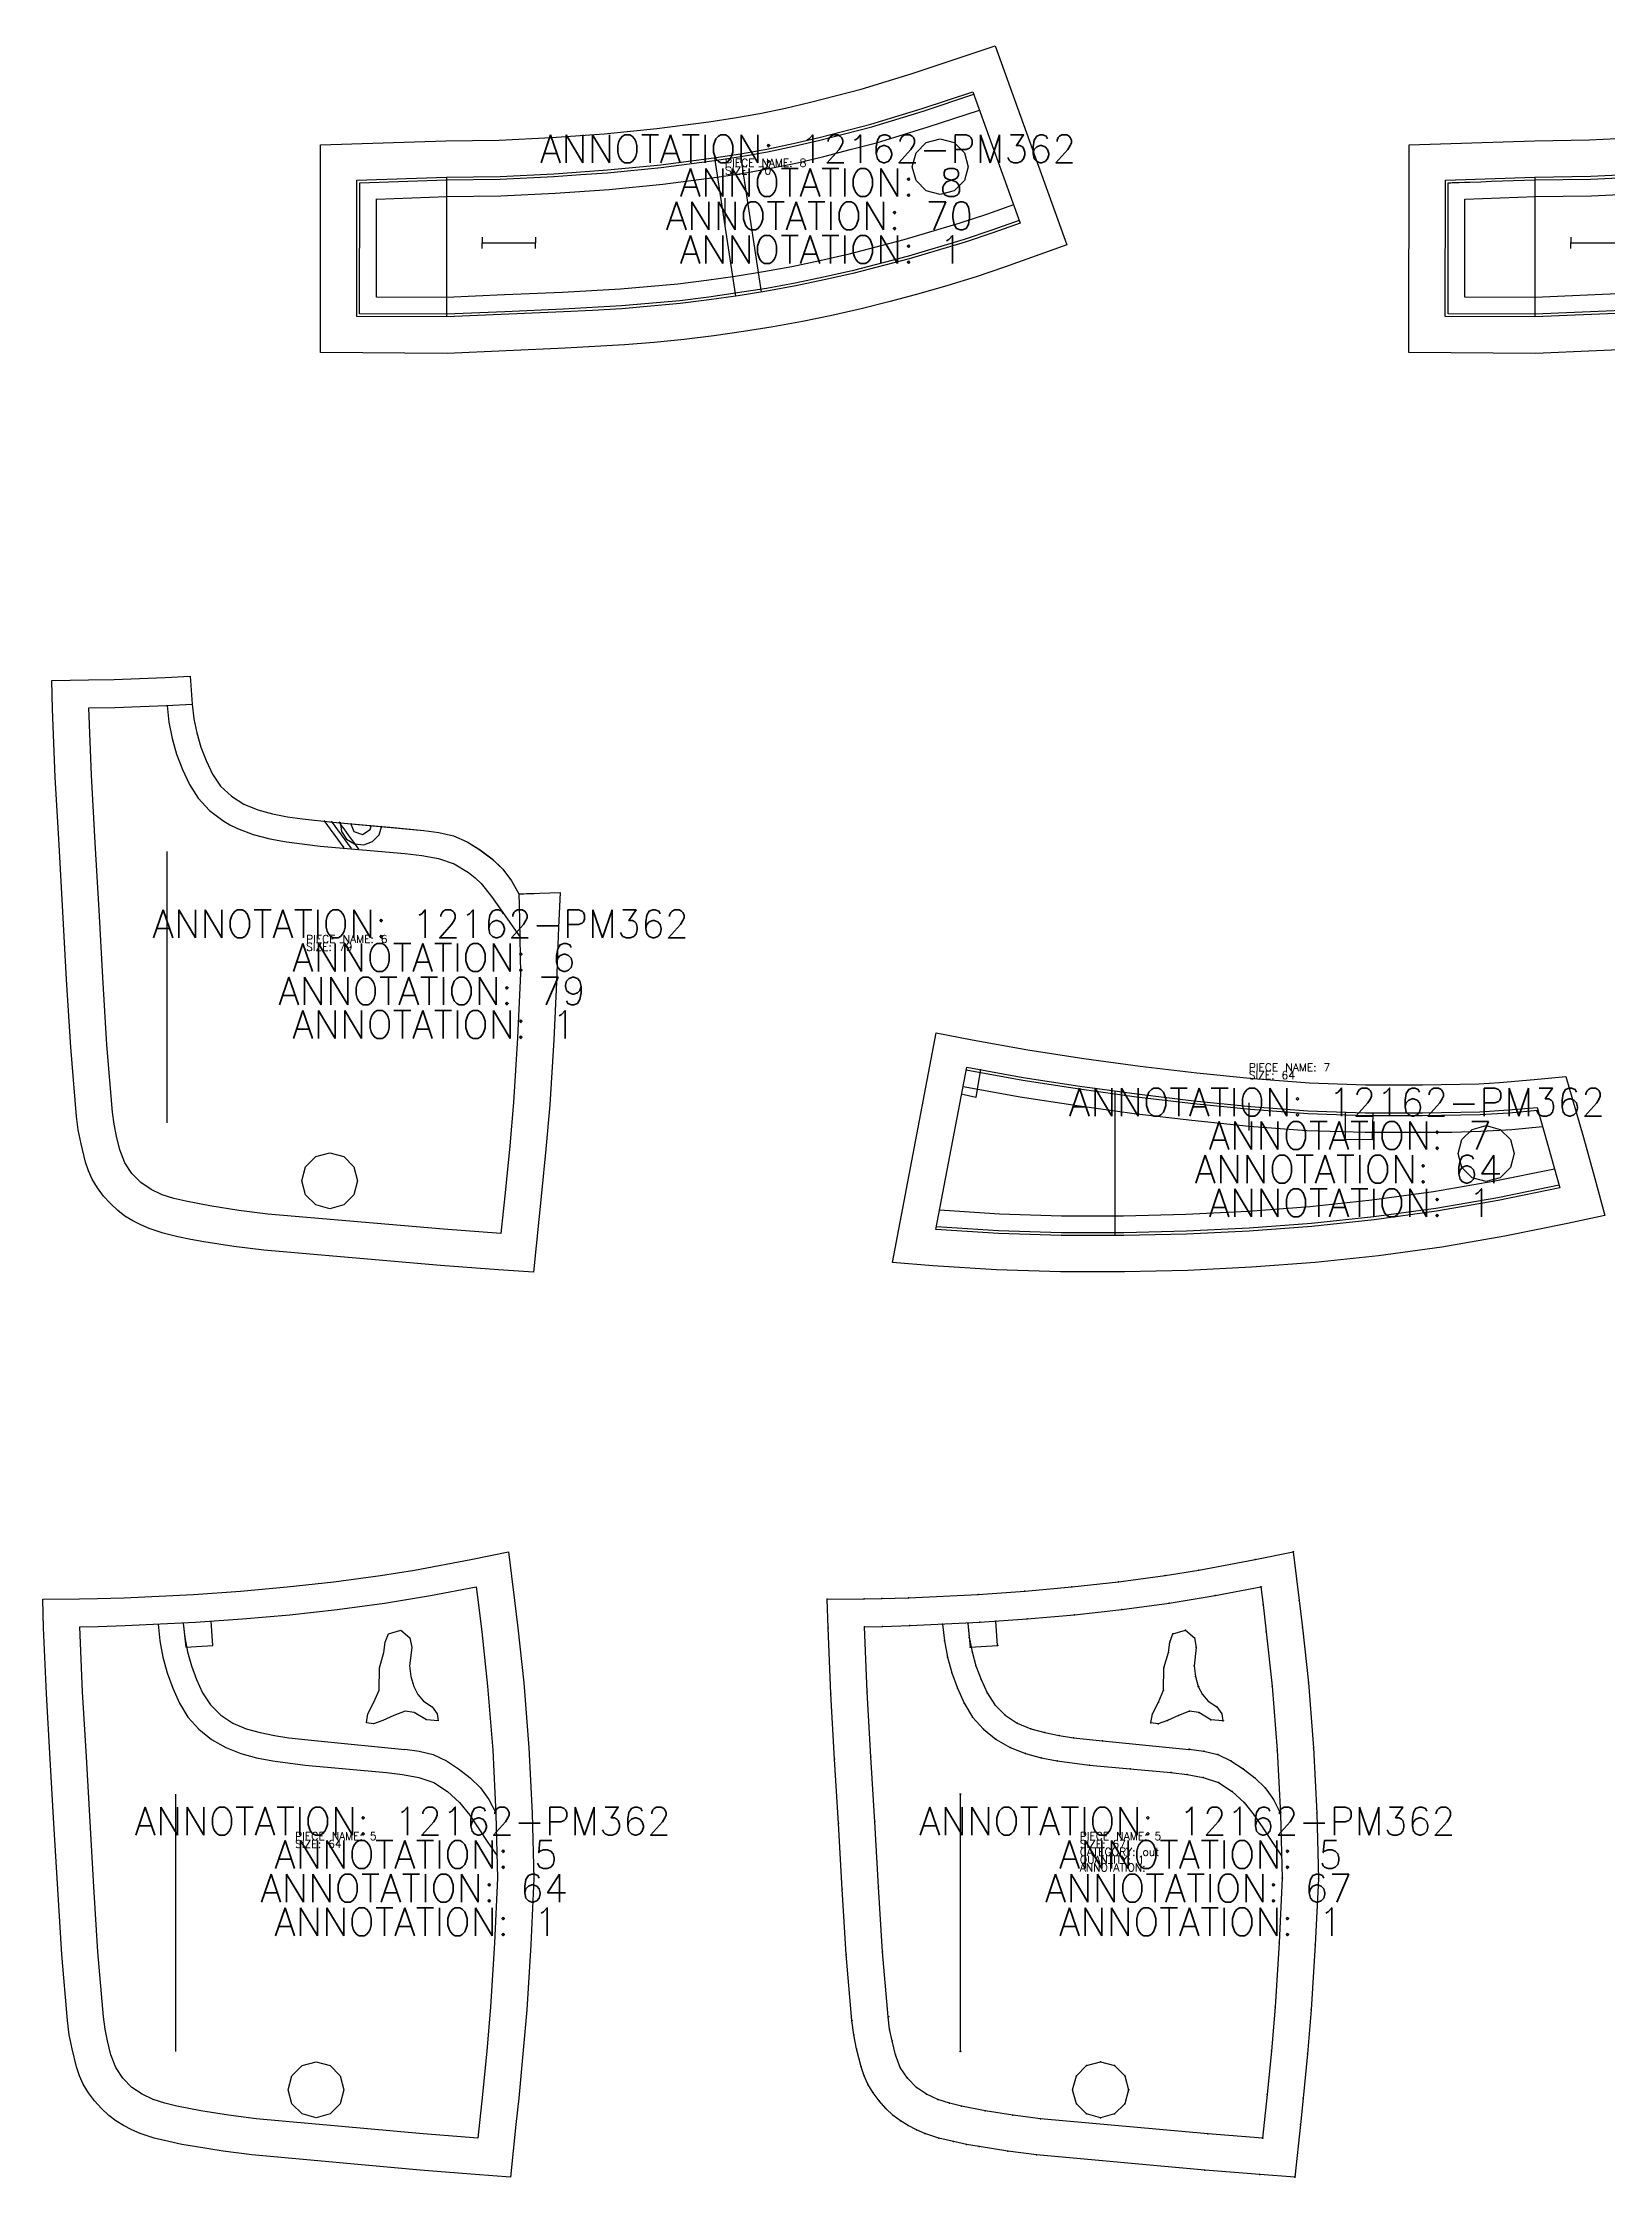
# Model space of a CAD drawing. Extents: x 0 to 3491, y 0 to 2996.
# Drawn here: x 2279 to 2840, y 1453 to 2217 of the extents above; entities that cross this region are included whole.
import ezdxf

# ---------------------------------------------------------------- set-up
doc = ezdxf.new("R2010")
doc.units = 0
for name, color, linetype in [('1', 7, 'CONTINUOUS'), ('11', 4, 'CONTINUOUS'), ('14', 7, 'CONTINUOUS'), ('2', 7, 'CONTINUOUS'), ('3', 2, 'CONTINUOUS'), ('5', 5, 'CONTINUOUS'), ('7', 5, 'CONTINUOUS'), ('8', 4, 'CONTINUOUS')]:
    doc.layers.add(name, color=color, linetype=linetype)
doc.styles.get("Standard").update_dxf_attribs({"font": 'txt', "bigfont": ' '})

# ---------------------------------------------------------------- blocks, each defined once
blk = doc.blocks.new('BLK_5_1')
at = {"layer": '1'}
blk.add_lwpolyline([(84.3679, 45.8817), (79.7943, 46.6794), (75.177, 47.6908), (69.9426, 48.9189), (64.8761, 50.5889), (61.8759, 51.8926), (58.974, 53.3938), (56.2173, 55.0932), (53.6367, 57.0369), (50.9857, 59.5238), (48.573, 62.2468), (46.3958, 65.1611), (44.515, 68.267), (43.175, 71.2649), (42.1096, 74.3857), (40.5017, 80.8722), (39.4586, 85.8806), (38.832, 90.9892), (36.8219, 114.5916), (35.3646, 138.037), (34.0325, 161.4724), (32.6464, 184.5284), (31.307, 207.8603), (30.3451, 231.4233), (30, 241.6844), (43.208, 241.8575), (49.5852, 241.975), (59.1201, 242.2456), (83.9862, 243.4345), (100.7373, 244.6312), (117.463, 246.1211), (134.1845, 247.9607), (150.8547, 250.1979), (163.0041, 252.1414), (183.1665, 255.9451), (196.687, 258.6902), (198.8534, 241.2621), (200.0109, 231.5081), (202.1426, 211.7654), (203.9904, 188.5651), (205.1147, 165.1531), (205.7147, 141.7374), (204.6215, 118.0748), (203.1784, 94.8142), (201.8475, 79.023), (200.3088, 63.2476), (199.3365, 53.7623), (197.34, 34.941), (184.768, 35.8927), (165.0726, 37.4654), (104.8822, 42.9015), (94.6081, 44.2532), (84.3679, 45.8817)], close=True, dxfattribs=at)
at = {"layer": '14'}
blk.add_lwpolyline([(86.5463, 58.6987), (77.9885, 60.3833), (73.7194, 61.381), (69.5745, 62.7124), (65.5535, 64.6024), (61.9113, 67.0691), (58.6715, 70.3259), (56.1264, 74.1321), (54.374, 78.771), (53.1967, 83.6718), (52.3269, 87.95), (51.766, 92.301), (49.7885, 115.5212), (48.3432, 138.7793), (47.0211, 162.0459), (45.6228, 185.3088), (44.2874, 208.5742), (43.3386, 231.8584), (49.8147, 231.9777), (59.5269, 232.2538), (84.6197, 233.4546), (101.5515, 234.6643), (118.4579, 236.1706), (135.4171, 238.037), (152.3242, 240.3064), (168.7738, 242.9974), (185.1556, 246.145), (185.9478, 239.6985), (187.0956, 230.0256), (189.1995, 210.5542), (191.0189, 187.7026), (192.1191, 164.8047), (192.7102, 141.8865), (191.6424, 118.8091), (190.2127, 95.758), (188.8958, 80.1408), (187.3736, 64.5393), (185.7495, 48.8556), (166.174, 50.4187), (106.3464, 55.8191), (96.4303, 57.1226), (86.5463, 58.6987)], close=True, dxfattribs=at)
at = {"layer": '5'}
blk.add_line((77.5476, 171.9999), (77.5476, 79.9526), dxfattribs=at)
at = {"layer": '7'}
blk.add_line((77.5476, 171.9999), (77.5476, 79.9526), dxfattribs=at)
at = {"layer": '8'}
for p, q in [((80.2841, 233.1848), (81.1712, 224.5019)), ((90.8825, 225.1074), (90.3146, 233.8048)), ((81.1712, 224.5064), (90.8825, 225.1029))]:
    blk.add_line(p, q, dxfattribs=at)
for points in [[(71.286, 232.7321), (71.9137, 226.7947), (73.0181, 220.9683), (74.5721, 215.339), (76.593, 209.8607), (78.9758, 204.496), (81.9799, 199.523), (85.8715, 195.1808), (90.4193, 191.5189), (95.487, 188.6788), (100.9228, 186.523), (106.5454, 184.9832), (112.2979, 183.8866), (123.8848, 182.3921), (138.4341, 181.0611), (152.9834, 179.7301)], [(80.2774, 233.1842), (80.8303, 227.9913), (81.8084, 222.8986), (83.2055, 217.8755), (85.0347, 212.9966), (87.2015, 208.2192), (89.9884, 203.8696), (93.6871, 200.2494), (98.0114, 197.3673), (102.7844, 195.3783), (107.8314, 193.9865), (112.9248, 192.919), (118.081, 192.1335), (128.4368, 190.9915), (159.5513, 188.0023)], [(145.805, 197.4917), (146.3885, 200.6485), (148.5076, 204.8895), (150.3643, 209.1721), (150.469, 217.149), (152.0541, 222.6993), (152.5823, 226.2945), (153.7005, 229.3091), (158.1756, 230.6491), (161.4038, 227.8936), (162.0285, 224.4305), (161.2634, 217.8624), (161.7068, 214.0804), (162.7572, 210.4492)], [(162.7572, 210.4532), (164.2526, 207.6582), (166.2567, 205.1898), (169.3609, 203.1659), (171.1694, 200.6496), (171.557, 198.1651)], [(171.557, 198.1696), (167.2784, 198.4983), (162.9547, 201.1719), (159.6722, 201.6248), (155.6857, 200.1648), (151.737, 198.3283), (148.3886, 197.1653), (145.805, 197.4962)], [(159.5513, 188.0063), (164.7436, 187.3216), (169.7729, 186.1251), (174.4558, 183.9021), (178.8311, 181.0436), (182.9602, 177.8469), (186.6326, 174.1741), (189.6633, 170.0051), (192.0996, 165.3338)], [(152.9834, 179.7341), (158.7762, 179.0352), (164.5306, 177.9599), (169.9783, 176.1189), (174.8675, 172.9695), (179.1888, 168.9861), (182.785, 164.4277), (186.0375, 159.5478), (189.3001, 154.7023), (192.5628, 149.8567)]]:
    blk.add_lwpolyline(points, dxfattribs=at)
blk.add_lwpolyline([(137.803, 66.2261), (136.4633, 61.2261), (132.803, 57.5658), (127.803, 56.2261), (122.803, 57.5658), (119.1427, 61.2261), (117.803, 66.2261), (119.1427, 71.2261), (122.803, 74.8863), (127.803, 76.2261), (132.803, 74.8863), (136.4633, 71.2261), (137.803, 66.2261)], close=True, dxfattribs=at)
at = {"layer": '1'}
for s, height, p in [('ANNOTATION: 12162-PM362', 10, (62.8573, 157.3451)), ('ANNOTATION: 5', 10, (112.8573, 145.3451)), ('SIZE: 64', 2.8, (120.3573, 152.7451)), ('PIECE NAME: 5', 2.8, (120.3573, 155.5451)), ('ANNOTATION: 64', 10, (107.8573, 133.3451)), ('ANNOTATION: 1', 10, (112.8573, 121.3451))]:
    blk.add_text(s, height=height, dxfattribs=at).set_placement(p)
blk = doc.blocks.new('BLK_5_2')
at = {"layer": '1'}
blk.add_lwpolyline([(84.3679, 45.8817), (79.7943, 46.6794), (75.177, 47.6908), (69.9426, 48.9189), (64.8761, 50.5889), (61.8759, 51.8926), (58.974, 53.3938), (56.2173, 55.0932), (53.6367, 57.0369), (50.9857, 59.5238), (48.573, 62.2468), (46.3958, 65.1611), (44.515, 68.267), (43.175, 71.2649), (42.1096, 74.3857), (40.5017, 80.8722), (39.4586, 85.8806), (38.832, 90.9892), (36.8219, 114.5916), (35.3646, 138.037), (34.0325, 161.4724), (32.6464, 184.5284), (31.307, 207.8603), (30.3451, 231.4233), (30, 241.6844), (43.208, 241.8575), (49.5852, 241.975), (59.1201, 242.2456), (83.9862, 243.4345), (100.7373, 244.6312), (117.463, 246.1211), (134.1845, 247.9607), (150.8547, 250.1979), (163.0041, 252.1414), (183.1665, 255.9451), (196.687, 258.6902), (198.8534, 241.2621), (200.0109, 231.5081), (202.1426, 211.7654), (203.9904, 188.5651), (205.1147, 165.1531), (205.7147, 141.7374), (204.6215, 118.0748), (203.1784, 94.8142), (201.8475, 79.023), (200.3088, 63.2476), (199.3365, 53.7623), (197.34, 34.941), (184.768, 35.8927), (165.0726, 37.4654), (104.8822, 42.9015), (94.6081, 44.2532), (84.3679, 45.8817)], close=True, dxfattribs=at)
at = {"layer": '14'}
blk.add_lwpolyline([(86.5463, 58.6987), (77.9885, 60.3833), (73.7194, 61.381), (69.5745, 62.7124), (65.5535, 64.6024), (61.9113, 67.0691), (58.6715, 70.3259), (56.1264, 74.1321), (54.374, 78.771), (53.1967, 83.6718), (52.3269, 87.95), (51.766, 92.301), (49.7885, 115.5212), (48.3432, 138.7793), (47.0211, 162.0459), (45.6228, 185.3088), (44.2874, 208.5742), (43.3386, 231.8584), (49.8147, 231.9777), (59.5269, 232.2538), (84.6197, 233.4546), (101.5515, 234.6643), (118.4579, 236.1706), (135.4171, 238.037), (152.3242, 240.3064), (168.7738, 242.9974), (185.1556, 246.145), (185.9478, 239.6985), (187.0956, 230.0256), (189.1995, 210.5542), (191.0189, 187.7026), (192.1191, 164.8047), (192.7102, 141.8865), (191.6424, 118.8091), (190.2127, 95.758), (188.8958, 80.1408), (187.3736, 64.5393), (185.7495, 48.8556), (166.174, 50.4187), (106.3464, 55.8191), (96.4303, 57.1226), (86.5463, 58.6987)], close=True, dxfattribs=at)
at = {"layer": '2'}
for p in [(196.687, 258.6902), (185.1556, 246.145), (30, 241.6844), (43.3386, 231.8584), (71.286, 232.7321), (80.2774, 233.1842), (80.2841, 233.1848), (90.3146, 233.8048), (81.1712, 224.5064), (81.1712, 224.5019), (90.8825, 225.1074), (90.8825, 225.1029), (162.7572, 210.4532), (162.7572, 210.4492), (145.805, 197.4962), (145.805, 197.4917), (171.557, 198.1696), (171.557, 198.1651), (159.5513, 188.0063), (159.5513, 188.0023), (152.9834, 179.7341), (152.9834, 179.7301), (77.5476, 171.9999), (192.0996, 165.3338), (192.5628, 149.8567), (192.7102, 141.8865), (205.7147, 141.7374), (51.766, 92.301), (38.832, 90.9892), (77.5476, 79.9526), (137.803, 66.2261), (137.803, 66.2261), (86.5463, 58.6987), (86.5463, 58.6987), (106.3464, 55.8191), (84.3679, 45.8817), (84.3679, 45.8817), (185.7495, 48.8556), (104.8822, 42.9015), (197.34, 34.941)]:
    blk.add_point(p, dxfattribs=at)
at = {"layer": '3'}
for p in [(163.0041, 252.1414), (183.1665, 255.9451), (100.7373, 244.6312), (117.463, 246.1211), (134.1845, 247.9607), (150.8547, 250.1979), (43.208, 241.8575), (49.5852, 241.975), (59.1201, 242.2456), (83.9862, 243.4345), (135.4171, 238.037), (152.3242, 240.3064), (168.7738, 242.9974), (185.9478, 239.6985), (198.8534, 241.2621), (30.3451, 231.4233), (49.8147, 231.9777), (59.5269, 232.2538), (84.6197, 233.4546), (101.5515, 234.6643), (118.4579, 236.1706), (153.7005, 229.3091), (158.1756, 230.6491), (187.0956, 230.0256), (200.0109, 231.5081), (71.9137, 226.7947), (80.8303, 227.9913), (81.8084, 222.8986), (152.0541, 222.6993), (152.5823, 226.2945), (161.4038, 227.8936), (162.0285, 224.4305), (73.0181, 220.9683), (74.5721, 215.339), (83.2055, 217.8755), (150.469, 217.149), (161.2634, 217.8624), (161.7068, 214.0804), (31.307, 207.8603), (44.2874, 208.5742), (76.593, 209.8607), (85.0347, 212.9966), (87.2015, 208.2192), (150.3643, 209.1721), (164.2526, 207.6582), (189.1995, 210.5542), (202.1426, 211.7654), (78.9758, 204.496), (81.9799, 199.523), (89.9884, 203.8696), (93.6871, 200.2494), (146.3885, 200.6485), (148.5076, 204.8895), (155.6857, 200.1648), (159.6722, 201.6248), (162.9547, 201.1719), (166.2567, 205.1898), (169.3609, 203.1659), (171.1694, 200.6496), (85.8715, 195.1808), (90.4193, 191.5189), (98.0114, 197.3673), (102.7844, 195.3783), (107.8314, 193.9865), (112.9248, 192.919), (118.081, 192.1335), (128.4368, 190.9915), (148.3886, 197.1653), (151.737, 198.3283), (167.2784, 198.4983), (32.6464, 184.5284), (45.6228, 185.3088), (95.487, 188.6788), (100.9228, 186.523), (106.5454, 184.9832), (112.2979, 183.8866), (164.7436, 187.3216), (169.7729, 186.1251), (174.4558, 183.9021), (191.0189, 187.7026), (203.9904, 188.5651), (123.8848, 182.3921), (138.4341, 181.0611), (158.7762, 179.0352), (164.5306, 177.9599), (169.9783, 176.1189), (178.8311, 181.0436), (182.9602, 177.8469), (174.8675, 172.9695), (179.1888, 168.9861), (186.6326, 174.1741), (189.6633, 170.0051), (34.0325, 161.4724), (47.0211, 162.0459), (182.785, 164.4277), (192.1191, 164.8047), (205.1147, 165.1531), (186.0375, 159.5478), (189.3001, 154.7023), (35.3646, 138.037), (48.3432, 138.7793), (36.8219, 114.5916), (49.7885, 115.5212), (191.6424, 118.8091), (204.6215, 118.0748), (190.2127, 95.758), (203.1784, 94.8142), (39.4586, 85.8806), (52.3269, 87.95), (40.5017, 80.8722), (53.1967, 83.6718), (54.374, 78.771), (188.8958, 80.1408), (201.8475, 79.023), (42.1096, 74.3857), (43.175, 71.2649), (56.1264, 74.1321), (58.6715, 70.3259), (119.1427, 71.2261), (122.803, 74.8863), (127.803, 76.2261), (132.803, 74.8863), (136.4633, 71.2261), (44.515, 68.267), (46.3958, 65.1611), (48.573, 62.2468), (61.9113, 67.0691), (65.5535, 64.6024), (69.5745, 62.7124), (73.7194, 61.381), (117.803, 66.2261), (119.1427, 61.2261), (136.4633, 61.2261), (187.3736, 64.5393), (200.3088, 63.2476), (50.9857, 59.5238), (53.6367, 57.0369), (56.2173, 55.0932), (77.9885, 60.3833), (96.4303, 57.1226), (122.803, 57.5658), (127.803, 56.2261), (132.803, 57.5658), (199.3365, 53.7623), (58.974, 53.3938), (61.8759, 51.8926), (64.8761, 50.5889), (69.9426, 48.9189), (75.177, 47.6908), (79.7943, 46.6794), (166.174, 50.4187), (94.6081, 44.2532), (165.0726, 37.4654), (184.768, 35.8927)]:
    blk.add_point(p, dxfattribs=at)
at = {"layer": '5'}
blk.add_line((77.5476, 171.9999), (77.5476, 79.9526), dxfattribs=at)
at = {"layer": '7'}
blk.add_line((77.5476, 171.9999), (77.5476, 79.9526), dxfattribs=at)
at = {"layer": '8'}
for p, q in [((80.2841, 233.1848), (81.1712, 224.5019)), ((90.8825, 225.1074), (90.3146, 233.8048)), ((81.1712, 224.5064), (90.8825, 225.1029))]:
    blk.add_line(p, q, dxfattribs=at)
for points in [[(71.286, 232.7321), (71.9137, 226.7947), (73.0181, 220.9683), (74.5721, 215.339), (76.593, 209.8607), (78.9758, 204.496), (81.9799, 199.523), (85.8715, 195.1808), (90.4193, 191.5189), (95.487, 188.6788), (100.9228, 186.523), (106.5454, 184.9832), (112.2979, 183.8866), (123.8848, 182.3921), (138.4341, 181.0611), (152.9834, 179.7301)], [(80.2774, 233.1842), (80.8303, 227.9913), (81.8084, 222.8986), (83.2055, 217.8755), (85.0347, 212.9966), (87.2015, 208.2192), (89.9884, 203.8696), (93.6871, 200.2494), (98.0114, 197.3673), (102.7844, 195.3783), (107.8314, 193.9865), (112.9248, 192.919), (118.081, 192.1335), (128.4368, 190.9915), (159.5513, 188.0023)], [(145.805, 197.4917), (146.3885, 200.6485), (148.5076, 204.8895), (150.3643, 209.1721), (150.469, 217.149), (152.0541, 222.6993), (152.5823, 226.2945), (153.7005, 229.3091), (158.1756, 230.6491), (161.4038, 227.8936), (162.0285, 224.4305), (161.2634, 217.8624), (161.7068, 214.0804), (162.7572, 210.4492)], [(162.7572, 210.4532), (164.2526, 207.6582), (166.2567, 205.1898), (169.3609, 203.1659), (171.1694, 200.6496), (171.557, 198.1651)], [(171.557, 198.1696), (167.2784, 198.4983), (162.9547, 201.1719), (159.6722, 201.6248), (155.6857, 200.1648), (151.737, 198.3283), (148.3886, 197.1653), (145.805, 197.4962)], [(159.5513, 188.0063), (164.7436, 187.3216), (169.7729, 186.1251), (174.4558, 183.9021), (178.8311, 181.0436), (182.9602, 177.8469), (186.6326, 174.1741), (189.6633, 170.0051), (192.0996, 165.3338)], [(152.9834, 179.7341), (158.7762, 179.0352), (164.5306, 177.9599), (169.9783, 176.1189), (174.8675, 172.9695), (179.1888, 168.9861), (182.785, 164.4277), (186.0375, 159.5478), (189.3001, 154.7023), (192.5628, 149.8567)]]:
    blk.add_lwpolyline(points, dxfattribs=at)
blk.add_lwpolyline([(137.803, 66.2261), (136.4633, 61.2261), (132.803, 57.5658), (127.803, 56.2261), (122.803, 57.5658), (119.1427, 61.2261), (117.803, 66.2261), (119.1427, 71.2261), (122.803, 74.8863), (127.803, 76.2261), (132.803, 74.8863), (136.4633, 71.2261), (137.803, 66.2261)], close=True, dxfattribs=at)
at = {"layer": '1'}
for s, height, p in [('ANNOTATION: 12162-PM362', 10, (62.8573, 157.3451)), ('ANNOTATION: 5', 10, (112.8573, 145.3451)), ('SIZE: 67', 2.8, (120.3573, 152.7451)), ('CATEGORY: out', 2.8, (120.3573, 149.9451)), ('PIECE NAME: 5', 2.8, (120.3573, 155.5451)), ('ANNOTATION: ', 2.8, (120.3573, 144.3451)), ('QUANTITY: 1', 2.8, (120.3573, 147.1451)), ('ANNOTATION: 67', 10, (107.8573, 133.3451)), ('ANNOTATION: 1', 10, (112.8573, 121.3451))]:
    blk.add_text(s, height=height, dxfattribs=at).set_placement(p)
at = {"layer": '2'}
for s, p in [('# 4', (196.687, 258.6902)), ('# 12', (185.1556, 246.145)), ('# 3', (30, 241.6844)), ('# 11', (43.3386, 231.8584)), ('# 23', (71.286, 232.7321)), ('# 19', (80.2774, 233.1842)), ('# 27', (80.2841, 233.1848)), ('# 32', (90.3146, 233.8048)), ('# 29', (81.1712, 224.5064)), ('# 28', (81.1712, 224.5019)), ('# 31', (90.8825, 225.1074)), ('# 30', (90.8825, 225.1029)), ('# 37', (162.7572, 210.4532)), ('# 36', (162.7572, 210.4492)), ('# 40', (145.805, 197.4962)), ('# 35', (145.805, 197.4917)), ('# 39', (171.557, 198.1696)), ('# 38', (171.557, 198.1651)), ('# 21', (159.5513, 188.0063)), ('# 20', (159.5513, 188.0023)), ('# 25', (152.9834, 179.7341)), ('# 24', (152.9834, 179.7301)), ('# 17', (77.5476, 171.9999)), ('# 22', (192.0996, 165.3338)), ('# 26', (192.5628, 149.8567)), ('# 13', (192.7102, 141.8865)), ('# 5', (205.7147, 141.7374)), ('# 10', (51.766, 92.301)), ('# 2', (38.832, 90.9892)), ('# 18', (77.5476, 79.9526)), ('# 33', (137.803, 66.2261)), ('# 9', (86.5463, 58.6987)), ('# 15', (106.3464, 55.8191)), ('# 1', (84.3679, 45.8817)), ('# 14', (185.7495, 48.8556)), ('# 7', (104.8822, 42.9015)), ('# 6', (197.34, 34.941))]:
    blk.add_text(s, height=0.1, dxfattribs=at).set_placement(p)
at = {"layer": '8'}
for p in [(71.286, 232.7321), (80.2774, 233.1842), (80.2841, 233.1848), (81.1712, 224.5064), (90.8825, 225.1074), (162.7572, 210.4532), (145.805, 197.4917), (171.557, 198.1696), (159.5513, 188.0063), (152.9834, 179.7341), (137.803, 66.2261)]:
    blk.add_text('NM', height=0.1, dxfattribs=at).set_placement(p)
blk = doc.blocks.new('BLK_6_6')
at = {"layer": '1'}
blk.add_lwpolyline([(84.4241, 40.8725), (79.79, 41.6799), (75.17, 42.6919), (69.938, 43.9197), (64.8733, 45.5892), (61.8731, 46.8928), (58.9715, 48.3939), (56.2152, 50.0932), (53.6346, 52.0366), (50.9839, 54.5222), (48.5718, 57.2439), (46.3955, 60.1569), (44.5154, 63.2618), (43.1726, 66.2678), (42.1051, 69.3968), (40.4934, 75.9001), (39.4537, 80.8929), (38.8586, 85.6802), (36.7962, 110.4624), (35.3387, 134.7304), (34.0188, 158.8482), (32.6239, 182.8874), (31.2826, 207.1369), (30.3421, 231.4515), (30.0216, 241.6547), (43.183, 241.8572), (52.326, 242.0427), (61.4453, 242.3297), (70.5942, 242.7113), (79.4873, 243.1709), (80.2752, 233.1842), (80.8557, 227.9784), (81.8789, 222.8817), (83.341, 217.8563), (85.2496, 212.9866), (87.5198, 208.2021), (90.4208, 203.8694), (94.3005, 200.2367), (98.804, 197.3665), (103.7958, 195.3742), (109.0555, 193.9878), (114.3823, 192.919), (119.7702, 192.1334), (130.5902, 190.9913), (152.2735, 189.0406), (163.099, 188.0017), (168.5144, 187.3233), (173.7723, 186.1252), (178.6606, 183.9029), (183.2483, 181.0348), (187.5451, 177.8528), (191.3849, 174.1755), (194.541, 170.0186), (197.0971, 165.3344), (211.8869, 165.7906), (211.3829, 153.3195), (210.8789, 140.8484), (210.6976, 136.3617), (209.62, 113.0831), (208.1775, 89.8309), (206.8457, 74.0313), (205.307, 58.2476), (202.3425, 30), (189.8269, 30.8882), (169.1446, 32.4417), (105.9439, 37.8491), (95.1684, 39.2151), (84.4241, 40.8725)], close=True, dxfattribs=at)
at = {"layer": '11'}
blk.add_lwpolyline([(197.0956, 165.3417), (198.0201, 165.3659), (198.9445, 165.3941), (199.869, 165.4222), (200.7934, 165.4504), (202.6423, 165.5068), (204.4913, 165.5631), (208.1891, 165.6758), (211.8869, 165.7845)], dxfattribs=at)
at = {"layer": '14'}
blk.add_lwpolyline([(86.5442, 53.6987), (77.9864, 55.3833), (73.7173, 56.381), (69.5724, 57.7124), (65.5517, 59.6024), (61.9092, 62.0691), (58.6694, 65.3259), (56.1242, 69.132), (54.3719, 73.771), (53.1946, 78.6718), (52.3248, 82.95), (51.7639, 87.301), (49.7656, 111.3544), (48.3191, 135.4458), (47.0001, 159.5458), (45.6018, 183.6421), (44.2688, 207.7409), (43.3368, 231.8584), (52.5763, 232.0458), (61.8127, 232.3364), (71.0458, 232.7214), (80.2746, 233.1982), (80.8536, 227.9869), (81.875, 222.8986), (83.3368, 217.8697), (85.2453, 212.9966), (87.5174, 208.207), (90.4205, 203.8741), (94.2993, 200.241), (98.8025, 197.3713), (103.7982, 195.3739), (109.0613, 193.9865), (114.3847, 192.9184), (119.7693, 192.1375), (130.588, 190.9915), (163.0938, 188.0023), (168.5119, 187.3234), (173.7726, 186.1296), (178.6541, 183.9071), (183.2354, 181.0436), (187.539, 177.8567), (191.3861, 174.1701), (194.5416, 170.0143), (197.0971, 165.3299), (197.2107, 161.46), (197.3639, 155.6485), (197.7081, 136.8865), (196.6403, 113.8091), (195.2105, 90.758), (193.8934, 75.1408), (192.3712, 59.5393), (190.747, 43.8555), (170.1874, 45.3997), (107.3468, 50.7734), (96.9293, 52.0929), (86.5442, 53.6987)], close=True, dxfattribs=at)
at = {"layer": '5'}
blk.add_line((71.1413, 180.453), (71.1413, 83.4057), dxfattribs=at)
at = {"layer": '7'}
blk.add_line((71.1413, 180.453), (71.1413, 83.4057), dxfattribs=at)
at = {"layer": '8'}
for p, q in [((127.3474, 191.608), (134.4934, 181.8293)), ((130.0329, 191.3226), (137.1502, 181.5833))]:
    blk.add_line(p, q, dxfattribs=at)
for points in [[(71.2835, 232.7321), (71.9381, 226.7903), (73.0871, 220.9683), (74.707, 215.3333), (76.8097, 209.8607), (79.2978, 204.4849), (82.4188, 199.523), (86.4837, 195.1682), (91.206, 191.5189), (93.7958, 189.9993), (96.4935, 188.6728), (102.1429, 186.523), (108.0017, 184.9819), (113.9868, 183.8866), (126.0513, 182.3921), (156.3476, 179.7303)], [(132.7008, 191.0617), (133.5886, 189.8469), (134.0324, 189.2395), (134.4763, 188.632), (135.3641, 187.4172), (136.2518, 186.2024), (138.0273, 183.7728), (139.8028, 181.3431)], [(133.2208, 190.9885), (133.6621, 187.68), (135.4953, 184.8906), (138.3572, 183.1727), (141.6809, 182.8667), (144.8083, 184.0332), (147.1197, 186.441), (148.1579, 189.6133)], [(136.9552, 190.6447), (138.0923, 187.5957), (141.1853, 186.5837), (143.9044, 188.3709), (144.4235, 189.9571)], [(156.3476, 179.7343), (162.381, 179.0352), (168.3621, 177.9636), (174.0451, 176.1189), (179.1214, 172.9792), (181.4596, 171.0755), (183.6355, 168.9861), (187.3736, 164.4348), (190.7666, 159.5478), (197.5607, 149.8567)]]:
    blk.add_lwpolyline(points, dxfattribs=at)
blk.add_lwpolyline([(139.469, 62.7117), (138.1292, 57.7117), (134.469, 54.0514), (129.469, 52.7117), (124.469, 54.0514), (120.8087, 57.7117), (119.469, 62.7117), (120.8087, 67.7117), (124.469, 71.372), (129.469, 72.7117), (134.469, 71.372), (138.1292, 67.7117), (139.469, 62.7117)], close=True, dxfattribs=at)
at = {"layer": '1'}
for s, height, p in [('ANNOTATION: 12162-PM362', 10, (66.0452, 149.5855)), ('ANNOTATION: 6', 10, (116.0452, 137.5854)), ('SIZE: 79', 2.8, (121.0452, 144.9854)), ('PIECE NAME: 6', 2.8, (121.0452, 147.7854)), ('ANNOTATION: 79', 10, (111.0452, 125.5854)), ('ANNOTATION: 1', 10, (116.0452, 113.5854))]:
    blk.add_text(s, height=height, dxfattribs=at).set_placement(p)
blk = doc.blocks.new('BLK_7_1')
at = {"layer": '1'}
blk.add_lwpolyline([(48.7818, 33.488), (64.411, 115.6345), (77.2196, 113.1291), (97.1582, 109.4941), (117.2226, 106.4394), (137.3813, 103.6717), (157.6227, 101.2562), (177.8217, 99.2271), (197.9456, 97.7068), (218.0213, 97.0562), (238.3435, 97.0612), (258.4903, 97.4029), (265.9534, 97.8216), (278.3737, 98.884), (289.6652, 100.0124), (291.8399, 92.5881), (295.9894, 78.1734), (300.0376, 63.5177), (303.6142, 50.3368), (290.2683, 47.4171), (267.869, 42.8481), (245.3092, 39.0014), (222.6602, 35.8776), (199.935, 33.4502), (177.1546, 31.7416), (154.4361, 30.6548), (131.7078, 30.0832), (108.88, 30.08), (86.0163, 30.8134), (63.2086, 32.3203), (48.7818, 33.488)], close=True, dxfattribs=at)
at = {"layer": '14'}
blk.add_lwpolyline([(64.2581, 45.2779), (75.3006, 103.315), (95.503, 99.632), (115.7984, 96.5414), (136.1341, 93.7497), (156.5137, 91.3178), (176.9312, 89.2669), (197.3895, 87.7222), (217.8913, 87.057), (238.4046, 87.0614), (258.9148, 87.4117), (269.1464, 88.0259), (279.3646, 88.933), (283.4979, 74.5725), (287.4903, 60.1168), (265.4724, 55.6254), (243.3295, 51.8497), (221.0846, 48.7818), (198.761, 46.3972), (176.3776, 44.7184), (153.9588, 43.646), (131.5228, 43.0819), (109.0808, 43.0785), (86.6489, 43.7981), (64.2581, 45.2779)], close=True, dxfattribs=at)
at = {"layer": '5'}
blk.add_line((176.234, 90.6307), (176.234, 80.6307), dxfattribs=at)
at = {"layer": '8'}
for p, q in [((80.2783, 102.6535), (78.5846, 92.5271)), ((78.5846, 92.5316), (73.2923, 93.6251)), ((128.3362, 94.7803), (128.3362, 43.0445)), ((210.727, 87.1873), (210.7447, 77.5591)), ((220.4425, 77.4858), (220.7135, 87.0229)), ((210.7447, 77.5636), (220.4425, 77.4813))]:
    blk.add_line(p, q, dxfattribs=at)
for points in [[(75.1154, 102.3322), (95.3513, 98.6436), (115.6629, 95.5508), (135.99, 92.7604), (156.4197, 90.3225), (176.8482, 88.2708), (197.3383, 86.7239), (217.8913, 86.0569), (238.3911, 86.0612), (258.9636, 86.4126), (269.3128, 87.036), (279.6485, 87.9558)], [(74.0033, 96.4361), (94.4068, 92.719), (114.8474, 89.6078), (135.2674, 86.806), (155.8057, 84.3563), (176.3574, 82.2932), (197.0539, 80.732), (217.843, 80.0574), (238.468, 80.0613), (248.8629, 80.1383), (259.2499, 80.4176), (270.3098, 81.0972), (281.355, 82.0917)], [(285.6427, 66.8809), (264.2157, 62.5134), (242.2895, 58.773), (220.2411, 55.7311), (198.1476, 53.3703), (175.9735, 51.7065), (153.7079, 50.6411), (131.4453, 50.0813), (109.198, 50.0777), (86.9947, 50.7906), (65.5719, 52.1964)], [(287.2278, 61.0834), (265.293, 56.6093), (243.1745, 52.8378), (220.9485, 49.7726), (198.6707, 47.3931), (176.3214, 45.7168), (153.9105, 44.6449), (131.5106, 44.0818), (109.0937, 44.0784), (86.6919, 44.7973), (64.4437, 46.2665)]]:
    blk.add_lwpolyline(points, dxfattribs=at)
blk.add_lwpolyline([(271.1548, 72.4406), (269.8151, 67.4406), (266.1548, 63.7803), (261.1548, 62.4406), (256.1548, 63.7803), (252.4945, 67.4406), (251.1548, 72.4406), (252.4945, 77.4406), (256.1548, 81.1008), (261.1548, 82.4406), (266.1548, 81.1008), (269.8151, 77.4406), (271.1548, 72.4406)], close=True, dxfattribs=at)
at = {"layer": '1'}
for s, height, p in [('SIZE: 64', 2.8, (176.2342, 99.0707)), ('PIECE NAME: 7', 2.8, (176.2342, 101.8707)), ('ANNOTATION: 12162-PM362', 10, (111.8073, 85.8572)), ('ANNOTATION: 7', 10, (161.8073, 73.8572)), ('ANNOTATION: 64', 10, (156.8073, 61.8572)), ('ANNOTATION: 1', 10, (161.8073, 49.8572))]:
    blk.add_text(s, height=height, dxfattribs=at).set_placement(p)
blk = doc.blocks.new('BLK_8_3')
at = {"layer": '1'}
blk.add_lwpolyline([(30, 30.2481), (30.0528, 104.5331), (74.888, 106.0777), (93.8751, 106.3106), (112.6877, 107.2464), (131.5503, 108.5746), (150.3085, 110.3948), (168.9203, 112.7877), (178.0981, 114.2168), (187.2412, 115.8485), (196.3296, 117.7386), (205.375, 119.832), (223.4033, 124.5331), (241.3107, 130.0245), (259.2883, 135.9166), (271.358, 139.9847), (296.9855, 68.8034), (274.7488, 60.7928), (264.6133, 57.4281), (254.3997, 54.2852), (244.1284, 51.3343), (233.8342, 48.537), (223.49, 45.9338), (213.0133, 43.5351), (202.4872, 41.3647), (191.933, 39.4555), (181.3412, 37.7618), (170.7382, 36.2391), (160.108, 34.9268), (149.4342, 33.8657), (138.7408, 33.0077), (117.5516, 31.8084), (75.3338, 30.0001), (30, 30.2481)], close=True, dxfattribs=at)
at = {"layer": '14'}
blk.add_lwpolyline([(43.009, 43.1772), (43.0438, 91.973), (75.0857, 93.0768), (84.6888, 93.197), (94.292, 93.3172), (113.475, 94.2702), (132.6324, 95.6197), (151.7438, 97.4742), (170.7821, 99.9216), (180.2618, 101.3985), (189.7052, 103.0841), (199.0893, 105.035), (208.4289, 107.1958), (226.9656, 112.0306), (245.2624, 117.6398), (263.4408, 123.5977), (280.3662, 76.5852), (270.5401, 73.0926), (260.6476, 69.8084), (240.6433, 63.8584), (220.4394, 58.5709), (210.2527, 56.2381), (200.0183, 54.1282), (189.7284, 52.2674), (179.4018, 50.6163), (169.0466, 49.1287), (158.6642, 47.8465), (148.242, 46.9108), (137.8198, 45.975), (127.3693, 45.3841), (116.9189, 44.7931), (75.0857, 43.0017), (43.009, 43.1772)], close=True, dxfattribs=at)
at = {"layer": '5'}
blk.add_line((174.7249, 85.5631), (174.7249, 75.5631), dxfattribs=at)
at = {"layer": '8'}
for p, q in [((170.9869, 99.952), (178.5031, 50.4813)), ((180.1245, 101.376), (187.6898, 51.927)), ((44.0429, 91.0068), (75.1202, 92.0774)), ((75.0857, 93.0813), (75.0857, 43.0062)), ((44.01, 44.1678), (44.0429, 91.0113)), ((50.039, 85.2098), (75.3265, 86.0809)), ((87.8914, 69.5531), (106.8924, 69.5531)), ((87.8934, 71.5531), (87.8934, 69.5576)), ((87.8934, 67.5577), (87.896, 69.5531)), ((87.8934, 67.5532), (87.8934, 69.5526)), ((106.8924, 71.5531), (106.8924, 69.5576)), ((106.8924, 67.5532), (106.8924, 69.5486)), ((75.1239, 50.0016), (50.014, 50.1434)), ((75.0912, 44.0017), (44.01, 44.1723))]:
    blk.add_line(p, q, dxfattribs=at)
for points in [[(75.0857, 92.0768), (94.3249, 92.3177), (113.5376, 93.2722), (123.1347, 93.9484), (132.7319, 94.6246), (151.8561, 96.4807), (170.9338, 98.9333), (180.437, 100.414), (189.9032, 102.104), (199.3085, 104.0594), (208.6688, 106.2251), (227.2449, 111.0702), (245.578, 116.6908), (263.7817, 122.6575)], [(75.086, 86.0768), (94.5276, 86.3212), (113.9148, 87.2841), (133.2434, 88.6468), (152.5448, 90.5209), (171.8313, 93.0016), (181.4758, 94.5056), (191.084, 96.2217), (200.6296, 98.2068), (210.1297, 100.4053), (219.543, 102.862), (228.9563, 105.3187), (247.4725, 110.9971), (265.8148, 117.0122)], [(50.014, 50.1389), (50.0142, 50.4129), (50.0144, 50.6869), (50.0146, 50.9609), (50.0148, 51.2349), (50.0152, 51.7829), (50.0156, 52.3309), (50.0163, 53.4268), (50.0171, 54.5228), (50.0187, 56.7148), (50.0202, 58.9068), (50.0234, 63.2907), (50.0265, 67.6746), (50.0327, 76.4425), (50.039, 85.2143)], [(277.995, 83.1722), (268.2507, 79.7088), (258.4399, 76.4521), (238.6889, 70.5806), (218.7359, 65.3607), (208.7121, 63.0661), (198.6413, 60.9911), (188.5022, 59.1586), (178.327, 57.5326), (168.1125, 56.0656), (157.8717, 54.8009), (137.3169, 52.9564), (116.5503, 51.7832), (95.8177, 50.896), (75.0851, 50.0087)], [(280.0268, 77.5261), (270.2121, 74.0375), (260.3311, 70.7572), (240.3619, 64.8181), (220.1901, 59.5394), (210.0287, 57.2128), (199.8199, 55.1083), (189.5566, 53.2523), (179.2566, 51.6056), (168.919, 50.1205), (158.5553, 48.8405), (137.749, 46.9724), (116.8374, 45.7903), (95.9617, 44.8965), (75.086, 44.0027)]]:
    blk.add_lwpolyline(points, dxfattribs=at)
blk.add_lwpolyline([(261.7532, 96.7766), (260.4135, 91.7766), (256.7532, 88.1163), (251.7532, 86.7766), (246.7532, 88.1163), (243.0929, 91.7766), (241.7532, 96.7766), (243.0929, 101.7766), (246.7532, 105.4369), (251.7532, 106.7766), (256.7532, 105.4369), (260.4135, 101.7766), (261.7532, 96.7766)], close=True, dxfattribs=at)
at = {"layer": '1'}
for s, height, p in [('ANNOTATION: 12162-PM362', 10, (108.4927, 98.1498)), ('PIECE NAME: 8', 2.8, (174.725, 96.7632)), ('ANNOTATION: 8', 10, (158.4927, 86.1498)), ('SIZE: 70', 2.8, (174.725, 93.9632)), ('ANNOTATION: 70', 10, (153.4927, 74.1498)), ('ANNOTATION: 1', 10, (158.4927, 62.1498))]:
    blk.add_text(s, height=height, dxfattribs=at).set_placement(p)
blk = doc.blocks.new('BLK_8_4')
at = {"layer": '1'}
blk.add_lwpolyline([(30, 30.2481), (30.0528, 104.5331), (74.8883, 106.0776), (94.6322, 106.3198), (114.1907, 107.2913), (133.8263, 108.6723), (153.3121, 110.5606), (172.6465, 113.0424), (182.2095, 114.5293), (191.7361, 116.227), (201.1862, 118.1893), (210.5911, 120.3631), (229.3344, 125.2428), (247.9724, 130.9497), (266.6604, 137.0658), (278.7268, 141.1263), (304.3551, 69.9437), (281.7523, 61.8172), (271.2579, 58.3392), (260.6924, 55.0934), (250.0671, 52.046), (239.4055, 49.1538), (228.6923, 46.4623), (217.8531, 43.9849), (206.9635, 41.7435), (196.0455, 39.7716), (185.0882, 38.0224), (174.1101, 36.4484), (163.1036, 35.0919), (152.0602, 33.9957), (140.997, 33.1095), (118.9804, 31.8663), (75.3259, 30.0001), (30, 30.2481)], close=True, dxfattribs=at)
at = {"layer": '14'}
blk.add_lwpolyline([(43.009, 43.1772), (43.0438, 91.973), (75.0857, 93.0768), (95.043, 93.3262), (114.9765, 94.315), (134.8831, 95.7153), (154.7418, 97.6395), (174.5251, 100.1789), (184.3756, 101.7113), (194.1882, 103.4602), (203.9392, 105.4845), (213.6438, 107.7265), (223.3005, 110.137), (232.9059, 112.7429), (251.9183, 118.563), (270.8075, 124.7449), (287.7328, 77.7324), (277.554, 74.1206), (267.3065, 70.7241), (256.9748, 67.5505), (236.145, 61.7388), (225.6555, 59.1027), (215.1031, 56.6903), (204.5013, 54.5083), (193.8421, 52.5838), (183.1451, 50.8764), (172.4182, 49.338), (161.6635, 48.012), (150.8771, 46.9415), (140.0711, 46.0766), (118.4201, 44.8543), (75.0857, 43.0017), (43.009, 43.1772)], close=True, dxfattribs=at)
at = {"layer": '5'}
blk.add_line((174.7249, 85.5631), (174.7249, 75.5631), dxfattribs=at)
at = {"layer": '8'}
for p, q in [((173.4753, 100.0279), (180.9921, 50.5535)), ((182.6172, 101.4241), (190.1819, 51.9786)), ((75.0857, 93.0813), (75.0857, 43.0062)), ((44.01, 44.1718), (44.0429, 91.0073)), ((50.014, 50.1389), (50.039, 85.2103)), ((50.039, 85.2058), (75.3265, 86.0809)), ((87.8934, 67.5492), (87.8914, 69.5526)), ((87.8934, 71.5531), (87.8934, 69.5536)), ((87.8934, 69.5491), (106.8924, 69.5531)), ((87.8934, 67.5537), (87.896, 69.5531)), ((106.8924, 71.5531), (106.8924, 69.5576)), ((106.8924, 67.5532), (106.8924, 69.5486)), ((75.1239, 50.0016), (50.014, 50.1434)), ((118.3383, 45.8555), (75.086, 44.0027)), ((75.0912, 44.0017), (44.01, 44.1763))]:
    blk.add_line(p, q, dxfattribs=at)
for points in [[(75.0857, 92.0768), (95.0763, 92.3267), (115.039, 93.317), (134.9823, 94.7202), (154.8535, 96.6459), (174.6756, 99.1905), (184.5495, 100.7268), (194.3857, 102.4801), (204.158, 104.5088), (213.884, 106.7558), (223.5602, 109.1714), (233.1848, 111.7827), (252.2342, 117.6141), (271.1484, 123.8047)], [(75.086, 86.0768), (95.2783, 86.3303), (115.4144, 87.3289), (135.4898, 88.7421), (155.5365, 90.6857), (175.5682, 93.2584), (185.5856, 94.8182), (195.5646, 96.5979), (205.4785, 98.6566), (215.3454, 100.9367), (225.1483, 103.3852), (234.8993, 106.0322), (254.1308, 111.9212), (273.1811, 118.1593)], [(44.0429, 91.0028), (44.2857, 91.0152), (44.5285, 91.0235), (44.7713, 91.0319), (45.0141, 91.0403), (45.4996, 91.057), (45.9852, 91.0737), (46.9564, 91.1072), (47.9276, 91.1406), (49.8699, 91.2075), (51.8122, 91.2744), (55.6969, 91.4083), (59.5815, 91.5421), (67.3509, 91.8098), (75.1202, 92.0774)], [(285.3613, 84.3194), (275.2633, 80.7361), (265.097, 77.3668), (254.8916, 74.2335), (244.6286, 71.2922), (223.9511, 65.8917), (213.5635, 63.5177), (203.1271, 61.3709), (192.6199, 59.475), (171.4898, 56.2751), (160.8771, 54.9667), (150.2362, 53.9109), (139.5758, 53.0583), (118.056, 51.8446), (75.0851, 50.0087)], [(287.3938, 78.6732), (277.2262, 75.0653), (266.9897, 71.6727), (256.6754, 68.5047), (235.8795, 62.703), (225.4059, 60.0711), (214.8794, 57.6647), (204.3036, 55.4883), (193.6712, 53.5688), (183.0008, 51.8658), (172.2918, 50.3299), (161.5558, 49.006), (150.7886, 47.9374), (140.0015, 47.074), (118.3383, 45.8515)]]:
    blk.add_lwpolyline(points, dxfattribs=at)
blk.add_lwpolyline([(269.1199, 97.9237), (267.7801, 92.9237), (264.1199, 89.2635), (259.1199, 87.9237), (254.1199, 89.2635), (250.4596, 92.9237), (249.1199, 97.9237), (250.4596, 102.9237), (254.1199, 106.584), (259.1199, 107.9237), (264.1199, 106.584), (267.7801, 102.9237), (269.1199, 97.9237)], close=True, dxfattribs=at)
at = {"layer": '1'}
for s, height, p in [('ANNOTATION: 12162-PM362', 10, (112.1774, 98.5631)), ('PIECE NAME: 8', 2.8, (174.725, 96.7632)), ('ANNOTATION: 8', 10, (162.1774, 86.5631)), ('SIZE: 73', 2.8, (174.725, 93.9632)), ('ANNOTATION: 73', 10, (157.1774, 74.5631)), ('ANNOTATION: 1', 10, (162.1774, 62.5631))]:
    blk.add_text(s, height=height, dxfattribs=at).set_placement(p)

msp = doc.modelspace()

# ---------------------------------------------------------------- block references
at = {"layer": '1'}
for name, p in [('BLK_8_3', (2348.7714, 2075.8033)), ('BLK_8_4', (2738.2211, 2075.8033)), ('BLK_6_6', (2252.5949, 1747.1131)), ('BLK_7_1', (2534.6851, 1747.1131)), ('BLK_5_1', (2249.3701, 1418.4229)), ('BLK_5_2', (2530.0848, 1418.4229))]:
    msp.add_blockref(name, p, dxfattribs=at)

doc.saveas('drawing.dxf')
